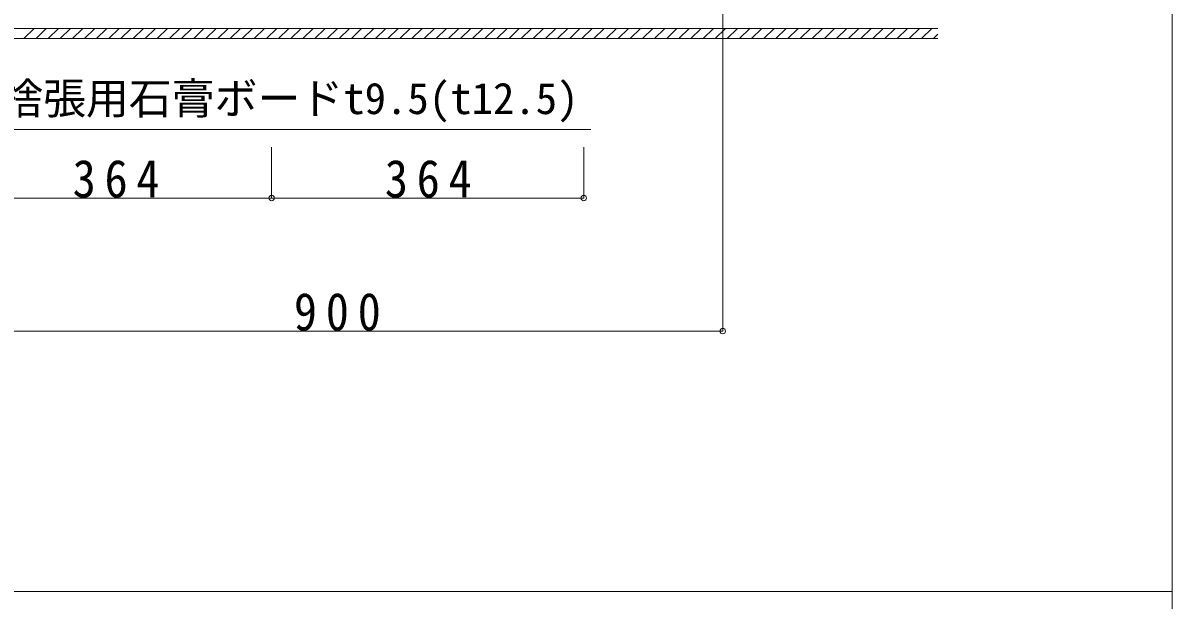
# Model space of a CAD drawing. Units: millimetres at full size, sheet at 1:20. Extents: x -4155 to 4045, y -2866 to 2834.
# Drawn here: x 2705 to 4045, y 104 to 776 of the extents above; entities that cross this region are included whole.
import ezdxf
from ezdxf.enums import TextEntityAlignment as Align

# ---------------------------------------------------------------- set-up
doc = ezdxf.new("R2010")
doc.units = ezdxf.units.MM
doc.header["$LTSCALE"] = 20
doc.linetypes.add('CHAIN1', pattern=[8, 5, -1, 1, -1])
for name, color, linetype, lineweight in [('1-0_断面', 7, 'Continuous', 9), ('1-1_寸法', 7, 'Continuous', 9), ('1-2_文字', 7, 'Continuous', 9), ('F-0_図枠', 7, 'Continuous', 9), ('F-1_レイアウト', 7, 'Continuous', 9)]:
    doc.layers.add(name, color=color, linetype=linetype, lineweight=lineweight)
doc.styles.add('ＭＳ ゴシック', font='')
doc.styles.get('ＭＳ ゴシック').set_extended_font_data('MS Gothic')

msp = doc.modelspace()

# ---------------------------------------------------------------- linework, layer by layer
at = {"layer": '1-0_断面', "color": 4, "linetype": 'CHAIN1'}
msp.add_line((3521.26, 2569.35), (3521.26, 617.05), dxfattribs=at)
at = {"layer": '1-0_断面'}
for p, q in [((-269.22, 770.18), (3772.19, 770.18)), ((2706.37, 758.18), (2718.37, 770.18)), ((2720.51, 758.18), (2732.51, 770.18)), ((2734.66, 758.18), (2746.66, 770.18)), ((2748.8, 758.18), (2760.8, 770.18)), ((2762.94, 758.18), (2774.94, 770.18)), ((2777.08, 758.18), (2789.08, 770.18)), ((2791.22, 758.18), (2803.22, 770.18)), ((2805.37, 758.18), (2817.37, 770.18)), ((2819.51, 758.18), (2831.51, 770.18)), ((2833.65, 758.18), (2845.65, 770.18)), ((2847.79, 758.18), (2859.79, 770.18)), ((2861.93, 758.18), (2873.93, 770.18)), ((2876.08, 758.18), (2888.08, 770.18)), ((2890.22, 758.18), (2902.22, 770.18)), ((2904.36, 758.18), (2916.36, 770.18)), ((2918.5, 758.18), (2930.5, 770.18)), ((2932.65, 758.18), (2944.65, 770.18)), ((2946.79, 758.18), (2958.79, 770.18)), ((2960.93, 758.18), (2972.93, 770.18)), ((2975.07, 758.18), (2987.07, 770.18)), ((2989.21, 758.18), (3001.21, 770.18)), ((3003.36, 758.18), (3015.36, 770.18)), ((3017.5, 758.18), (3029.5, 770.18)), ((3031.64, 758.18), (3043.64, 770.18)), ((3045.78, 758.18), (3057.78, 770.18)), ((3059.92, 758.18), (3071.92, 770.18)), ((3074.07, 758.18), (3086.07, 770.18)), ((3088.21, 758.18), (3100.21, 770.18)), ((3102.35, 758.18), (3114.35, 770.18)), ((3116.49, 758.18), (3128.49, 770.18)), ((3130.64, 758.18), (3142.64, 770.18)), ((3144.78, 758.18), (3156.78, 770.18)), ((3158.92, 758.18), (3170.92, 770.18)), ((3173.06, 758.18), (3185.06, 770.18)), ((3187.2, 758.18), (3199.2, 770.18)), ((3201.35, 758.18), (3213.35, 770.18)), ((3215.49, 758.18), (3227.49, 770.18)), ((3229.63, 758.18), (3241.63, 770.18)), ((3243.77, 758.18), (3255.77, 770.18)), ((3257.91, 758.18), (3269.91, 770.18)), ((3272.06, 758.18), (3284.06, 770.18)), ((3286.2, 758.18), (3298.2, 770.18)), ((3300.34, 758.18), (3312.34, 770.18)), ((3314.48, 758.18), (3326.48, 770.18)), ((3328.62, 758.18), (3340.62, 770.18)), ((3342.77, 758.18), (3354.77, 770.18)), ((3356.91, 758.18), (3368.91, 770.18)), ((3371.05, 758.18), (3383.05, 770.18)), ((3385.19, 758.18), (3397.19, 770.18)), ((3399.34, 758.18), (3411.34, 770.18)), ((3413.48, 758.18), (3425.48, 770.18)), ((3427.62, 758.18), (3439.62, 770.18)), ((3441.76, 758.18), (3453.76, 770.18)), ((3455.9, 758.18), (3467.9, 770.18)), ((3470.05, 758.18), (3482.05, 770.18)), ((3484.19, 758.18), (3496.19, 770.18)), ((3498.33, 758.18), (3510.33, 770.18)), ((3512.47, 758.18), (3524.47, 770.18)), ((3526.61, 758.18), (3538.61, 770.18)), ((3540.76, 758.18), (3552.76, 770.18)), ((3554.9, 758.18), (3566.9, 770.18)), ((3569.04, 758.18), (3581.04, 770.18)), ((3583.18, 758.18), (3595.18, 770.18)), ((3597.33, 758.18), (3609.33, 770.18)), ((3611.47, 758.18), (3623.47, 770.18)), ((3625.61, 758.18), (3637.61, 770.18)), ((3639.75, 758.18), (3651.75, 770.18)), ((3653.89, 758.18), (3665.89, 770.18)), ((3668.04, 758.18), (3680.04, 770.18)), ((3682.18, 758.18), (3694.18, 770.18)), ((3696.32, 758.18), (3708.32, 770.18)), ((3710.46, 758.18), (3722.46, 770.18)), ((3724.6, 758.18), (3736.6, 770.18)), ((3738.75, 758.18), (3750.75, 770.18)), ((3752.89, 758.18), (3764.89, 770.18)), ((-269.22, 758.18), (3772.19, 758.18)), ((3767.03, 758.18), (3772.19, 763.33))]:
    msp.add_line(p, q, dxfattribs=at)
at = {"layer": '1-1_寸法'}
for p, q in [((2995.26, 572.3), (2995.26, 631.68)), ((3359.26, 572.3), (3359.26, 631.68)), ((2631.26, 572.3), (2995.26, 572.3)), ((2995.26, 572.3), (3359.26, 572.3))]:
    msp.add_line(p, q, dxfattribs=at)
msp.add_lwpolyline([(2621.26, 417.15), (3521.26, 417.15), (3521.26, 739.16)], dxfattribs=at)
for centre in [(2995.26, 572.3), (3359.26, 572.3), (3521.26, 417.15)]:
    msp.add_circle(centre, 3.19, dxfattribs=at)
at = {"layer": '1-2_文字'}
msp.add_line((3367.64, 652.34), (1871.08, 652.34), dxfattribs=at)
at = {"layer": 'F-0_図枠'}
msp.add_line((4045.15, -2865.65), (4045.15, 2834.35), dxfattribs=at)
at = {"layer": 'F-1_レイアウト'}
msp.add_line((4045.15, 113.62), (-877.93, 113.62), dxfattribs=at)

# ---------------------------------------------------------------- texts
at = {"layer": '1-1_寸法', "char_height": 43.99, "attachment_point": 7, "style": 'ＭＳ ゴシック'}
for s, insert in [('\\T1.38;\\W0.9;364', (2763.26, 572.3)), ('\\T1.38;\\W0.9;364', (3127.26, 572.3)), ('\\T1.38;\\W0.9;900', (3021.26, 417.15))]:
    msp.add_mtext(s, dxfattribs=dict(at, insert=insert))
at = {"layer": '1-2_文字', "style": 'ＭＳ ゴシック'}
msp.add_text('ダイロートン捨張工法用t=9(t12)＋捨張用石膏ボードt9.5(t12.5)', height=36.66, dxfattribs=at).set_placement((1879.15, 659.21), align=Align.BOTTOM_LEFT)

doc.saveas('drawing.dxf')
